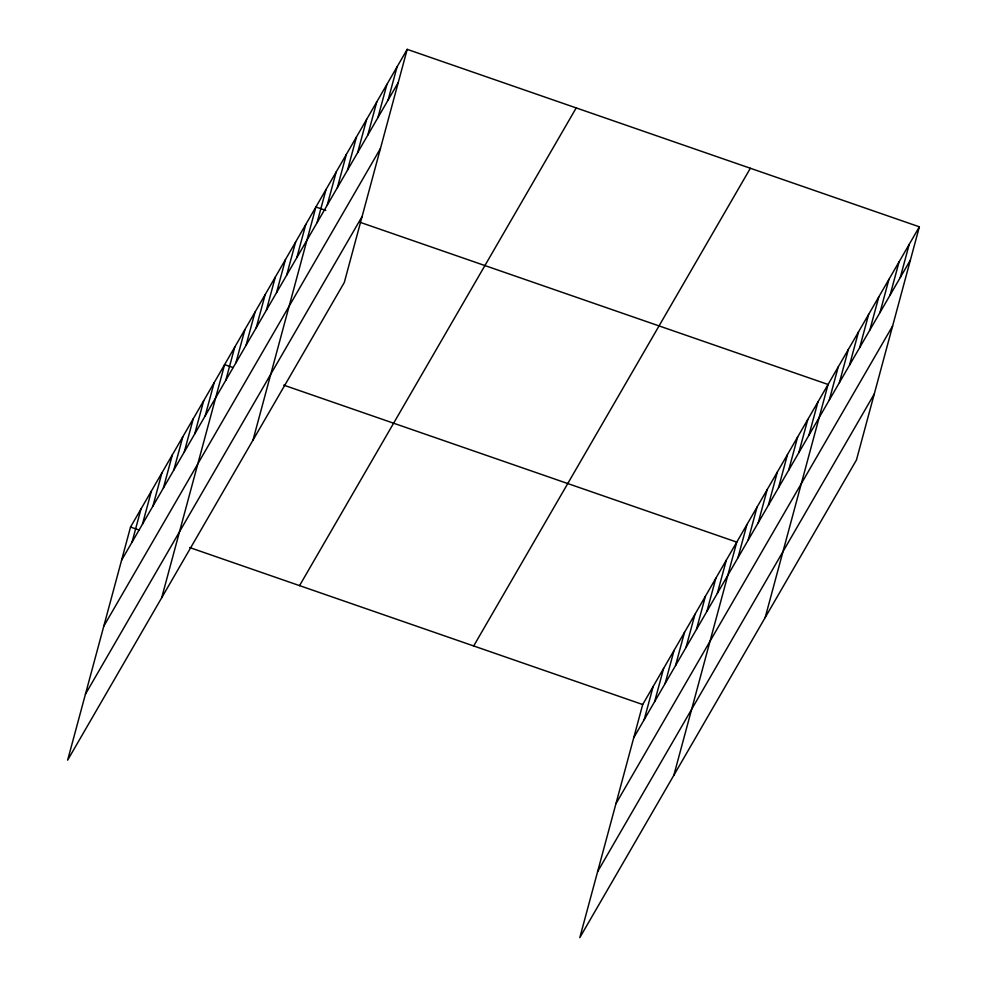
<?xml version="1.0" encoding="UTF-8"?>
<svg xmlns="http://www.w3.org/2000/svg" width="987" height="987" viewBox="0 0 987 987"><rect width="100%" height="100%" fill="white"/><g stroke="black" fill="none" stroke-linecap="round" stroke-linejoin="round"><path stroke-width="1.48" d="M407.199 49.35L130.531 527.058L67.634 760.175L344.303 282.467L407.199 49.35L919.366 226.825L856.469 459.942L579.801 937.65L642.697 704.533L919.366 226.825M132.036 542.171L140.981 509.008M142.486 524.122L151.443 490.958M152.948 506.072L161.893 472.921M163.398 488.034L172.343 454.871M173.848 469.985L182.792 436.822M184.298 451.935L193.242 418.772M194.747 433.885L203.692 400.734M205.197 415.848L214.154 382.685M161.695 597.752L224.604 364.635L233.055 367.559M225.801 380.279L234.746 347.116M235.942 362.76L244.887 329.609M246.084 345.253L255.028 312.089M256.225 327.733L265.182 294.57M266.379 310.214L275.324 277.051M276.52 292.695L285.465 259.544M286.662 275.188L295.606 242.025M296.803 257.669L305.76 224.505M252.993 440.116L315.902 206.999L325.759 210.404M317.098 222.643L326.043 189.479M327.24 205.123L336.185 171.96M337.381 187.604L346.326 154.441M347.523 170.085L356.48 136.934M357.676 152.578L366.621 119.415M367.818 135.059L376.763 101.895M377.959 117.539L386.904 84.376M388.101 100.02L397.058 66.869M644.203 719.646L653.16 686.483M654.652 701.597L663.609 668.446M665.115 683.559L674.059 650.396M675.564 665.509L684.509 632.346M686.014 647.46L694.959 614.296M696.464 629.41L705.409 596.259M706.914 611.36L715.859 578.209M717.364 593.323L726.321 560.16M673.862 775.227L736.771 542.11L283.75 385.14M737.968 557.754L746.912 524.603M748.109 540.247L757.054 507.084M758.25 522.728L767.195 489.564M768.392 505.208L777.349 472.045M778.546 487.689L787.49 454.538M788.687 470.182L797.632 437.019M798.828 452.663L807.773 419.5M808.97 435.144L817.927 401.98M765.172 617.591L828.068 384.474L359.564 222.124M829.265 400.117L838.21 366.954M839.406 382.598L848.351 349.435M849.548 365.079L858.505 331.916M859.702 347.572L868.646 314.409M869.843 330.053L878.788 296.89M879.985 312.534L888.929 279.37M890.126 295.014L899.071 261.863M900.28 277.507L909.224 244.344M121.586 560.221L398.255 82.513M103.783 626.202L380.451 148.494M85.437 694.182L362.106 216.486M299.555 585.624L576.211 107.916M473.686 645.967L750.354 168.259M633.753 737.696L910.421 259.988M615.95 803.677L892.618 325.969M597.604 871.669L874.272 393.961M130.531 527.058L138.982 529.982M189.689 547.551L642.697 704.533"/></g></svg>
